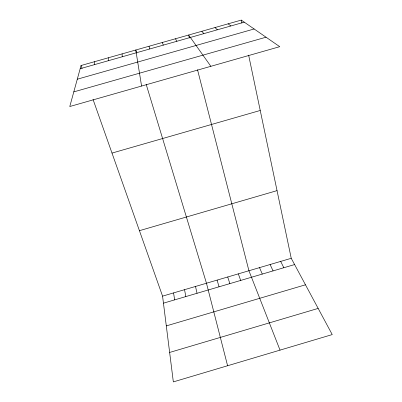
<?xml version="1.0" encoding="UTF-8"?>
<svg xmlns="http://www.w3.org/2000/svg" width="402" height="402" viewBox="0 0 402 402"><rect width="100%" height="100%" fill="white"/><g stroke="black" fill="none" stroke-linecap="round" stroke-linejoin="round"><path stroke-width="0.6" d="M108.233 60.747L108.439 57.757M94.214 64.722L94.756 61.637M81.048 65.521L69.772 106.525L279.742 46.677L241.28 20.1L81.048 65.521L82.078 68.425M169.639 352.448L318.163 308.409M163.453 303.168L294.601 264.561M166.302 325.901L305.475 284.797M162.569 296.143L291.239 258.305L332.228 334.585L173.337 381.9L162.569 296.143L93.058 99.485M139.429 230.683L277.043 190.628M112.002 153.082L260.235 110.47M80.174 68.702L244.27 22.165M77.29 79.204L254.134 28.979M73.797 91.887L266.034 37.205M228.145 23.824L230.818 25.979M214.99 27.552L217.351 29.798M201.824 31.286L203.869 33.622M210.859 66.31L188.644 35.019L189.402 37.989M175.448 38.763L176.855 41.285M280.676 261.411L283.837 267.732M270.104 264.521L273.058 270.903M259.521 267.631L262.275 274.079M162.237 42.506L163.328 45.119M280.028 350.132L248.928 270.747L197.513 69.712M238.331 273.862L240.677 280.435M227.718 276.983L229.864 283.621M136.66 52.943L135.77 50.009L141.574 86.058M146.177 84.34L206.472 283.234L227.597 365.745M217.1 280.109L219.04 286.807M149.011 46.255L149.78 48.964M195.513 286.455L197.03 293.284M241.28 20.1L241.909 23.095M248.632 55.139L291.239 258.305M184.538 289.681L185.85 296.575M173.558 292.912L174.654 299.872M122.113 53.878L122.233 56.772"/></g></svg>
